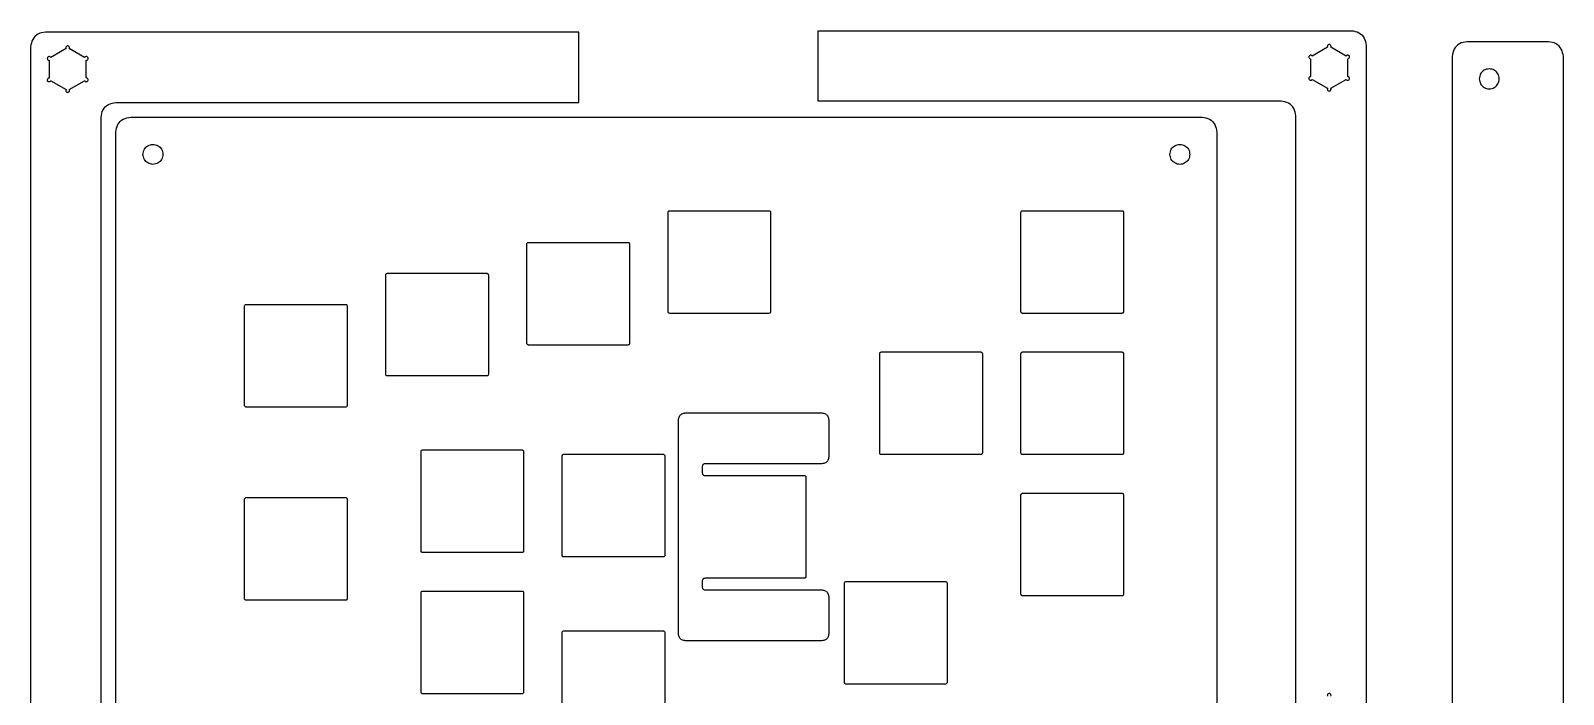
# Model space of a CAD drawing. Extents: x 0 to 594, y 2 to 599.
# Drawn here: x 387.3 to 594.1, y 509.2 to 598.7 of the extents above; entities that cross this region are included whole.
import ezdxf

# ---------------------------------------------------------------- set-up
doc = ezdxf.new("R2010")
doc.units = 0
doc.layers.add('cutting', color=7, linetype='CONTINUOUS')

msp = doc.modelspace()

# ---------------------------------------------------------------- linework, layer by layer
at = {"layer": 'cutting', "color": 5}
for points in [[(461.272912, 598.47516), (389.309972, 598.47516)], [(461.272912, 588.9789), (461.272912, 598.47516)], [(493.558253, 598.661376), (565.521193, 598.661376)], [(493.558253, 589.165856), (493.558253, 598.661376)], [(387.310402, 596.47558), (387.310402, 405.52526)], [(392.096352, 596.23938), (390.022892, 595.04225)], [(394.595842, 595.04225), (392.522322, 596.23938)], [(567.520763, 596.661786), (567.520763, 444.596115), (558.022743, 444.596115)], [(562.308843, 596.425626), (560.235323, 595.228466)], [(564.808303, 595.228466), (562.734843, 596.425596)], [(592.1179, 597.17002), (581.12019, 597.17002)], [(389.809902, 594.66932), (389.809902, 592.28307)], [(394.808832, 592.28307), (394.808832, 594.66932)], [(560.022333, 594.855536), (560.022333, 592.469306)], [(565.021263, 592.469306), (565.021263, 594.855536)], [(579.12061, 595.17043), (579.12061, 240.15693)], [(594.11749, 240.15693), (594.11749, 595.17043)], [(390.022862, 591.91016), (392.096322, 590.71303)], [(392.522322, 590.713), (394.595842, 591.91016)], [(560.235323, 592.096376), (562.308843, 590.899246)], [(562.734813, 590.899246), (564.808273, 592.096376)], [(398.807692, 588.9789), (461.272912, 588.9789)], [(556.023163, 589.165856), (493.558253, 589.165856)], [(396.808422, 405.52526), (396.808422, 586.97931)], [(400.81551, 586.9815), (545.372921, 586.9815)], [(558.022743, 444.596115), (558.022743, 587.166766)], [(398.81595, 229.96845), (398.81595, 584.9819)], [(547.372481, 584.9819), (547.372481, 480.4753)], [(473.312831, 560.7621), (473.312831, 574.1593)], [(473.537941, 574.3839), (486.935191, 574.3839)], [(487.160091, 574.1593), (487.160091, 560.7621)], [(520.927931, 560.7621), (520.927931, 574.1593)], [(521.153021, 574.3839), (534.550091, 574.3839)], [(534.775171, 574.1593), (534.775171, 560.7621)], [(454.266801, 556.4928), (454.266801, 569.8901)], [(454.491911, 570.115), (467.889141, 570.115)], [(468.114081, 569.8901), (468.114081, 556.4928)], [(435.220768, 552.3213), (435.220768, 565.7186)], [(435.220768, 552.3213), (435.220768, 565.7186)], [(435.445876, 565.9435), (448.842921, 565.9435)], [(435.445876, 565.9435), (448.842921, 565.9435)], [(449.068031, 565.7186), (449.068031, 552.3213)], [(449.068031, 565.7186), (449.068031, 552.3213)], [(416.174734, 548.1222), (416.174734, 561.5194)], [(416.174734, 548.1222), (416.174734, 561.5194)], [(416.399844, 561.7444), (429.796884, 561.7444)], [(416.399844, 561.7444), (429.796884, 561.7444)], [(430.021994, 561.5194), (430.021994, 548.1222)], [(430.021994, 561.5194), (430.021994, 548.1222)], [(486.935191, 560.5372), (473.537941, 560.5372)], [(534.550091, 560.5372), (521.153021, 560.5372)], [(467.889141, 556.2682), (454.491911, 556.2682)], [(501.881881, 541.7161), (501.881881, 555.1133)], [(502.106981, 555.3379), (515.504061, 555.3379)], [(515.729141, 555.1133), (515.729141, 541.7161)], [(520.927931, 541.7161), (520.927931, 555.1133)], [(521.153021, 555.3379), (534.550091, 555.3379)], [(534.775171, 555.1133), (534.775171, 541.7161)], [(448.842921, 552.0964), (435.445876, 552.0964)], [(448.842921, 552.0964), (435.445876, 552.0964)], [(429.796884, 547.8973), (416.399844, 547.8973)], [(429.796884, 547.8973), (416.399844, 547.8973)], [(474.720021, 517.3144), (474.720021, 546.1844)], [(475.645031, 547.1089), (494.084871, 547.1089)], [(495.006041, 546.1806), (495.006041, 541.1814)], [(439.982289, 528.5138), (439.982289, 541.911)], [(440.207371, 542.1359), (453.604471, 542.1359)], [(453.829551, 541.911), (453.829551, 528.5138)], [(459.028321, 527.9238), (459.028321, 541.321)], [(459.253401, 541.5459), (472.650471, 541.5459)], [(472.875581, 541.321), (472.875581, 527.9238)], [(477.924491, 539.8857), (477.924491, 539.0477)], [(494.077201, 540.2608), (478.299431, 540.2608)], [(515.504061, 541.4911), (502.106981, 541.4911)], [(534.550091, 541.4911), (521.153021, 541.4911)], [(478.299431, 538.673), (491.696691, 538.673)], [(491.921611, 538.4481), (491.921611, 525.0508)], [(416.399844, 535.6998), (429.796884, 535.6998)], [(416.399844, 535.6998), (429.796884, 535.6998)], [(520.927931, 522.67), (520.927931, 536.0673)], [(521.153021, 536.2919), (534.550091, 536.2919)], [(534.775171, 536.0673), (534.775171, 522.67)], [(416.174734, 522.0776), (416.174734, 535.4749)], [(416.174734, 522.0776), (416.174734, 535.4749)], [(430.021994, 535.4749), (430.021994, 522.0776)], [(430.021994, 535.4749), (430.021994, 522.0776)], [(453.604471, 528.2889), (440.207371, 528.2889)], [(472.650471, 527.6992), (459.253401, 527.6992)], [(477.924491, 524.4508), (477.924491, 523.6131)], [(491.696691, 524.8259), (478.299431, 524.8259)], [(478.299431, 523.238), (494.085001, 523.238)], [(497.120361, 510.7663), (497.120361, 524.1635)], [(497.345461, 524.3884), (510.742531, 524.3884)], [(510.967641, 524.1635), (510.967641, 510.7663)], [(429.796884, 521.8527), (416.399844, 521.8527)], [(429.796884, 521.8527), (416.399844, 521.8527)], [(439.982289, 509.4677), (439.982289, 522.865)], [(440.207371, 523.0899), (453.604471, 523.0899)], [(453.829551, 522.865), (453.829551, 509.4677)], [(495.006041, 522.3093), (495.006041, 517.3104)], [(534.550091, 522.4451), (521.153021, 522.4451)], [(459.028321, 504.109), (459.028321, 517.5062)], [(459.253401, 517.7308), (472.650471, 517.7308)], [(472.875581, 517.5062), (472.875581, 504.109)], [(494.077091, 516.3896), (475.645031, 516.3896)], [(453.604471, 509.2428), (440.207371, 509.2428)], [(510.742531, 510.5413), (497.345461, 510.5413)]]:
    msp.add_lwpolyline(points, dxfattribs=at)
for points, knots in [([(389.309972, 598.47516), (388.959598, 598.420161), (388.269238, 598.311793), (387.473768, 597.516322), (387.365401, 596.825958), (387.310402, 596.47558)], [0, 0, 0, 0, 1.045488, 2.059977, 3.105477, 3.105477, 3.105477, 3.105477]), ([(565.521193, 598.661376), (565.871568, 598.606377), (566.561928, 598.498009), (567.357398, 597.702534), (567.465764, 597.012167), (567.520763, 596.661786)], [0, 0, 0, 0, 1.045489, 2.059979, 3.105486, 3.105486, 3.105486, 3.105486]), ([(392.522322, 596.23938), (392.529074, 596.251906), (392.542617, 596.277029), (392.555966, 596.318516), (392.563765, 596.391065), (392.53554, 596.493355), (392.440287, 596.588756), (392.309056, 596.624225), (392.179268, 596.58879), (392.079751, 596.493213), (392.066213, 596.406393), (392.059342, 596.36233)], [0, 0, 0, 0, 0.042638, 0.085513, 0.129741, 0.260428, 0.387233, 0.517918, 0.648608, 0.775429, 0.906119, 0.906119, 0.906119, 0.906119]), ([(392.059382, 596.36233), (392.060361, 596.347572), (392.06229, 596.318493), (392.076152, 596.277033), (392.089653, 596.251904), (392.096382, 596.23938)], [0, 0, 0, 0, 0.044219, 0.08713, 0.12977, 0.12977, 0.12977, 0.12977]), ([(562.734843, 596.425596), (562.741596, 596.438123), (562.755139, 596.463248), (562.768488, 596.504745), (562.776284, 596.577303), (562.748064, 596.679603), (562.65271, 596.774986), (562.521786, 596.810473), (562.390859, 596.77499), (562.295536, 596.679597), (562.267301, 596.577311), (562.275144, 596.504759), (562.288516, 596.463287), (562.30203, 596.438151), (562.308763, 596.425626)], [0, 0, 0, 0, 0.042639, 0.085522, 0.12977, 0.260454, 0.387272, 0.517963, 0.648647, 0.775451, 0.906131, 0.95035, 0.993253, 1.035861, 1.035861, 1.035861, 1.035861]), ([(581.12019, 597.17002), (580.769813, 597.115021), (580.079449, 597.006654), (579.283975, 596.211179), (579.175609, 595.520811), (579.12061, 595.17043)], [0, 0, 0, 0, 1.045495, 2.059988, 3.105494, 3.105494, 3.105494, 3.105494]), ([(594.11749, 595.17043), (594.062491, 595.520811), (593.954125, 596.21118), (593.158646, 597.006655), (592.468279, 597.115021), (592.1179, 597.17002)], [0, 0, 0, 0, 1.045507, 2.060001, 3.105503, 3.105503, 3.105503, 3.105503]), ([(390.022892, 595.04225), (390.006329, 595.065642), (389.973249, 595.112362), (389.897274, 595.158165), (389.795873, 595.177433), (389.678906, 595.145665), (389.583439, 595.05022), (389.547993, 594.919037), (389.583415, 594.789238), (389.679, 594.689722), (389.76583, 594.676189), (389.809902, 594.66932)], [0, 0, 0, 0, 0.085263, 0.170294, 0.258463, 0.38918, 0.515997, 0.646679, 0.777362, 0.904179, 1.034896, 1.034896, 1.034896, 1.034896]), ([(394.808832, 594.66932), (394.852892, 594.676191), (394.939709, 594.689731), (395.035282, 594.789239), (395.070715, 594.919037), (395.035258, 595.050219), (394.939803, 595.145656), (394.822839, 595.177434), (394.721435, 595.158164), (394.64546, 595.112356), (394.612394, 595.065637), (394.595842, 595.04225)], [0, 0, 0, 0, 0.130684, 0.2575, 0.388184, 0.518868, 0.645684, 0.776368, 0.864573, 0.949603, 1.034837, 1.034837, 1.034837, 1.034837]), ([(560.235323, 595.228466), (560.218762, 595.25186), (560.185686, 595.298584), (560.109717, 595.344407), (560.008319, 595.363682), (559.891362, 595.331901), (559.795906, 595.236461), (559.76045, 595.105273), (559.795884, 594.975471), (559.891454, 594.875952), (559.978273, 594.862409), (560.022333, 594.855536)], [0, 0, 0, 0, 0.085265, 0.170298, 0.258481, 0.389165, 0.515983, 0.646674, 0.777362, 0.904186, 1.034871, 1.034871, 1.034871, 1.034871]), ([(565.021263, 594.855536), (565.067249, 594.863806), (565.166903, 594.881726), (565.246255, 595.035067), (565.325429, 595.207336), (565.220299, 595.28541), (565.143454, 595.335094), (565.034972, 595.363447), (564.933886, 595.344433), (564.857948, 595.298576), (564.824866, 595.251857), (564.808303, 595.228466)], [0, 0, 0, 0, 0.132145, 0.286367, 0.512252, 0.557044, 0.661664, 0.79114, 0.879288, 0.964323, 1.04959, 1.04959, 1.04959, 1.04959]), ([(389.809902, 592.28307), (389.763917, 592.274802), (389.664265, 592.256886), (389.584907, 592.103554), (389.505737, 591.931289), (389.610866, 591.853217), (389.687711, 591.803532), (389.796193, 591.775179), (389.897279, 591.794193), (389.973217, 591.84005), (390.006299, 591.886769), (390.022862, 591.91016)], [0, 0, 0, 0, 0.132144, 0.286358, 0.512238, 0.55703, 0.66165, 0.791126, 0.879273, 0.964309, 1.049576, 1.049576, 1.049576, 1.049576]), ([(394.595842, 591.91016), (394.612403, 591.886766), (394.645479, 591.840042), (394.721448, 591.794219), (394.822846, 591.774945), (394.939803, 591.806725), (395.035259, 591.902165), (395.070714, 592.033351), (395.035282, 592.163151), (394.939709, 592.262659), (394.852892, 592.276199), (394.808832, 592.28307)], [0, 0, 0, 0, 0.085265, 0.170298, 0.258481, 0.389165, 0.515983, 0.646674, 0.777357, 0.904174, 1.034858, 1.034858, 1.034858, 1.034858]), ([(560.022333, 592.469306), (559.978273, 592.462435), (559.891456, 592.448895), (559.795883, 592.349387), (559.76045, 592.219589), (559.795907, 592.088408), (559.891362, 591.992967), (560.008325, 591.961201), (560.109724, 591.980439), (560.185726, 592.026227), (560.218774, 592.07297), (560.235323, 592.096376)], [0, 0, 0, 0, 0.130684, 0.2575, 0.388184, 0.518868, 0.645684, 0.776368, 0.864569, 0.949588, 1.034855, 1.034855, 1.034855, 1.034855]), ([(564.808273, 592.096376), (564.824836, 592.072984), (564.857916, 592.026264), (564.933891, 591.980461), (565.035292, 591.961193), (565.15226, 591.992961), (565.247726, 592.088406), (565.283172, 592.219589), (565.24775, 592.349388), (565.152165, 592.448904), (565.065335, 592.462437), (565.021263, 592.469306)], [0, 0, 0, 0, 0.085263, 0.170294, 0.258463, 0.38918, 0.515997, 0.646679, 0.777362, 0.904179, 1.034896, 1.034896, 1.034896, 1.034896]), ([(584.11957, 593.52078), (583.883561, 593.483267), (583.417846, 593.409244), (582.881385, 592.87278), (582.807362, 592.407068), (582.76985, 592.17106)], [0, 0, 0, 0, 0.704572, 1.390324, 2.094891, 2.094891, 2.094891, 2.094891]), ([(582.76985, 592.17106), (582.807361, 591.933605), (582.88138, 591.465042), (583.417848, 590.94968), (584.119569, 590.756301), (584.821289, 590.949682), (585.357758, 591.465041), (585.431778, 591.933605), (585.46929, 592.17106)], [0, 0, 0, 0, 0.70458, 1.390327, 2.094897, 2.799464, 3.485212, 4.189793, 4.189793, 4.189793, 4.189793]), ([(585.46929, 592.17106), (585.431777, 592.407068), (585.357753, 592.872781), (584.821291, 593.409243), (584.355578, 593.483267), (584.11957, 593.52078)], [0, 0, 0, 0, 0.704568, 1.390321, 2.094889, 2.094889, 2.094889, 2.094889]), ([(392.096322, 590.71303), (392.089569, 590.700503), (392.076026, 590.675378), (392.062677, 590.633881), (392.054881, 590.561323), (392.083101, 590.459023), (392.178455, 590.363641), (392.309379, 590.328153), (392.440306, 590.363637), (392.535629, 590.459029), (392.563864, 590.561315), (392.556021, 590.633867), (392.542649, 590.675339), (392.529135, 590.700475), (392.522402, 590.713)], [0, 0, 0, 0, 0.042639, 0.085522, 0.12977, 0.260454, 0.387272, 0.517963, 0.648647, 0.775451, 0.906131, 0.95035, 0.993253, 1.035861, 1.035861, 1.035861, 1.035861]), ([(562.308843, 590.899246), (562.302091, 590.88672), (562.288548, 590.861597), (562.275199, 590.82011), (562.2674, 590.747561), (562.295625, 590.645271), (562.390878, 590.54987), (562.522109, 590.514401), (562.651897, 590.549836), (562.751414, 590.645413), (562.764952, 590.732233), (562.771823, 590.776296)], [0, 0, 0, 0, 0.042638, 0.085513, 0.129741, 0.260428, 0.387233, 0.517918, 0.648608, 0.775429, 0.906119, 0.906119, 0.906119, 0.906119]), ([(562.771783, 590.776296), (562.770804, 590.791054), (562.768875, 590.820133), (562.755013, 590.861593), (562.741512, 590.886722), (562.734783, 590.899246)], [0, 0, 0, 0, 0.044219, 0.08713, 0.12977, 0.12977, 0.12977, 0.12977]), ([(396.808102, 586.97931), (396.863103, 587.329689), (396.971474, 588.020058), (397.766952, 588.81553), (398.457316, 588.9239), (398.807692, 588.9789)], [0, 0, 0, 0, 1.045504, 2.060003, 3.105497, 3.105497, 3.105497, 3.105497]), ([(558.022743, 587.166766), (557.967751, 587.517112), (557.859402, 588.207395), (557.063833, 589.00262), (556.373532, 589.110898), (556.023163, 589.165856)], [0, 0, 0, 0, 1.045377, 2.059699, 3.105165, 3.105165, 3.105165, 3.105165]), ([(398.81595, 584.9819), (398.870946, 585.33229), (398.979305, 586.022664), (399.774779, 586.818143), (400.465136, 586.926504), (400.81551, 586.9815)], [0, 0, 0, 0, 1.04553, 2.060013, 3.105496, 3.105496, 3.105496, 3.105496]), ([(545.372921, 586.9815), (545.723295, 586.926504), (546.413652, 586.818143), (547.209126, 586.022664), (547.317485, 585.33229), (547.372481, 584.9819)], [0, 0, 0, 0, 1.045484, 2.059966, 3.105496, 3.105496, 3.105496, 3.105496]), ([(402.46519, 581.9826), (402.502702, 582.218599), (402.576725, 582.684299), (403.113167, 583.22076), (403.578874, 583.294786), (403.81488, 583.3323)], [0, 0, 0, 0, 0.704544, 1.390286, 2.094847, 2.094847, 2.094847, 2.094847]), ([(403.81488, 583.3323), (404.050888, 583.294785), (404.5166, 583.220758), (405.053057, 582.684303), (405.127085, 582.2186), (405.1646, 581.9826)], [0, 0, 0, 0, 0.704569, 1.390322, 2.094867, 2.094867, 2.094867, 2.094867]), ([(541.023811, 581.9826), (541.061325, 582.218599), (541.135352, 582.684302), (541.671804, 583.220759), (542.137514, 583.294786), (542.373521, 583.3323)], [0, 0, 0, 0, 0.704545, 1.390294, 2.094861, 2.094861, 2.094861, 2.094861]), ([(542.373521, 583.3323), (542.60953, 583.294786), (543.075244, 583.22076), (543.6117, 582.684303), (543.685727, 582.218599), (543.723241, 581.9826)], [0, 0, 0, 0, 0.704573, 1.390324, 2.094869, 2.094869, 2.094869, 2.094869]), ([(403.81488, 580.6329), (403.578875, 580.670406), (403.113173, 580.744416), (402.576709, 581.28087), (402.502698, 581.746584), (402.46519, 581.9826)], [0, 0, 0, 0, 0.704556, 1.390282, 2.094869, 2.094869, 2.094869, 2.094869]), ([(405.1646, 581.9826), (405.12709, 581.746584), (405.053074, 581.280866), (404.516594, 580.744418), (404.050887, 580.670407), (403.81488, 580.6329)], [0, 0, 0, 0, 0.704589, 1.390326, 2.094889, 2.094889, 2.094889, 2.094889]), ([(543.723241, 581.9826), (543.685732, 581.745141), (543.611717, 581.276578), (543.075238, 580.761226), (542.373523, 580.567868), (541.671809, 580.761227), (541.135335, 581.276579), (541.06132, 581.745141), (541.023811, 581.9826)], [0, 0, 0, 0, 0.704588, 1.390323, 2.094891, 2.799451, 3.485185, 4.189773, 4.189773, 4.189773, 4.189773]), ([(473.312831, 574.1593), (473.319051, 574.198675), (473.331313, 574.276295), (473.420936, 574.365535), (473.498557, 574.377718), (473.537941, 574.3839)], [0, 0, 0, 0, 0.117495, 0.231616, 0.349161, 0.349161, 0.349161, 0.349161]), ([(486.935191, 574.3839), (486.974557, 574.37772), (487.052141, 574.365541), (487.141659, 574.276265), (487.153887, 574.198672), (487.160091, 574.1593)], [0, 0, 0, 0, 0.117483, 0.231536, 0.349018, 0.349018, 0.349018, 0.349018]), ([(520.927931, 574.1593), (520.934149, 574.198675), (520.946407, 574.276292), (521.036021, 574.365536), (521.113639, 574.377719), (521.153021, 574.3839)], [0, 0, 0, 0, 0.117494, 0.231608, 0.349147, 0.349147, 0.349147, 0.349147]), ([(534.550091, 574.3839), (534.589473, 574.377719), (534.667089, 574.365536), (534.756697, 574.276291), (534.768953, 574.198675), (534.775171, 574.1593)], [0, 0, 0, 0, 0.117537, 0.231648, 0.349141, 0.349141, 0.349141, 0.349141]), ([(454.266801, 569.8901), (454.273034, 569.929462), (454.28533, 570.007103), (454.37485, 570.096508), (454.45252, 570.108777), (454.491911, 570.115)], [0, 0, 0, 0, 0.117484, 0.231739, 0.349315, 0.349315, 0.349315, 0.349315]), ([(467.889141, 570.115), (467.928521, 570.10878), (468.006162, 570.096516), (468.095597, 570.007078), (468.107862, 569.929458), (468.114081, 569.8901)], [0, 0, 0, 0, 0.117534, 0.23173, 0.349203, 0.349203, 0.349203, 0.349203]), ([(435.220768, 565.7186), (435.226997, 565.757979), (435.23928, 565.835634), (435.328822, 565.925032), (435.406486, 565.937285), (435.445876, 565.9435)], [0, 0, 0, 0, 0.117527, 0.231765, 0.349335, 0.349335, 0.349335, 0.349335]), ([(435.220768, 565.7186), (435.226997, 565.757979), (435.23928, 565.835634), (435.328822, 565.925032), (435.406486, 565.937285), (435.445876, 565.9435)], [0, 0, 0, 0, 0.117527, 0.231765, 0.349335, 0.349335, 0.349335, 0.349335]), ([(448.842921, 565.9435), (448.882311, 565.937285), (448.959976, 565.925032), (449.049519, 565.835634), (449.061802, 565.757979), (449.068031, 565.7186)], [0, 0, 0, 0, 0.11757, 0.231809, 0.349337, 0.349337, 0.349337, 0.349337]), ([(448.842921, 565.9435), (448.882311, 565.937285), (448.959976, 565.925032), (449.049519, 565.835634), (449.061802, 565.757979), (449.068031, 565.7186)], [0, 0, 0, 0, 0.11757, 0.231809, 0.349337, 0.349337, 0.349337, 0.349337]), ([(416.174734, 561.5194), (416.180964, 561.558785), (416.193251, 561.636457), (416.282774, 561.725906), (416.360452, 561.738177), (416.399844, 561.7444)], [0, 0, 0, 0, 0.117552, 0.231825, 0.349402, 0.349402, 0.349402, 0.349402]), ([(416.174734, 561.5194), (416.180964, 561.558785), (416.193251, 561.636457), (416.282774, 561.725906), (416.360452, 561.738177), (416.399844, 561.7444)], [0, 0, 0, 0, 0.117552, 0.231825, 0.349402, 0.349402, 0.349402, 0.349402]), ([(429.796884, 561.7444), (429.836278, 561.738177), (429.913957, 561.725908), (430.00348, 561.636456), (430.015765, 561.558785), (430.021994, 561.5194)], [0, 0, 0, 0, 0.117581, 0.231853, 0.349404, 0.349404, 0.349404, 0.349404]), ([(429.796884, 561.7444), (429.836278, 561.738177), (429.913957, 561.725908), (430.00348, 561.636456), (430.015765, 561.558785), (430.021994, 561.5194)], [0, 0, 0, 0, 0.117581, 0.231853, 0.349404, 0.349404, 0.349404, 0.349404]), ([(473.537941, 560.5372), (473.498551, 560.543415), (473.420886, 560.555668), (473.331343, 560.645066), (473.31906, 560.722721), (473.312831, 560.7621)], [0, 0, 0, 0, 0.11757, 0.231809, 0.349337, 0.349337, 0.349337, 0.349337]), ([(487.160091, 560.7621), (487.153878, 560.722725), (487.141629, 560.645096), (487.052191, 560.555661), (486.974564, 560.543413), (486.935191, 560.5372)], [0, 0, 0, 0, 0.117514, 0.231685, 0.349194, 0.349194, 0.349194, 0.349194]), ([(521.153021, 560.5372), (521.113632, 560.543414), (521.035971, 560.555667), (520.946438, 560.645069), (520.934158, 560.722722), (520.927931, 560.7621)], [0, 0, 0, 0, 0.117565, 0.231797, 0.349323, 0.349323, 0.349323, 0.349323]), ([(534.775171, 560.7621), (534.768945, 560.722722), (534.756667, 560.645071), (534.667139, 560.555667), (534.589479, 560.543414), (534.550091, 560.5372)], [0, 0, 0, 0, 0.117525, 0.231754, 0.349317, 0.349317, 0.349317, 0.349317]), ([(454.491911, 556.2682), (454.452526, 556.27439), (454.374901, 556.28659), (454.285299, 556.375836), (454.273026, 556.453442), (454.266801, 556.4928)], [0, 0, 0, 0, 0.11755, 0.231687, 0.349139, 0.349139, 0.349139, 0.349139]), ([(468.114081, 556.4928), (468.10787, 556.453445), (468.095627, 556.375861), (468.006112, 556.286582), (467.928514, 556.274387), (467.889141, 556.2682)], [0, 0, 0, 0, 0.117441, 0.23152, 0.349027, 0.349027, 0.349027, 0.349027]), ([(501.881881, 555.1133), (501.888105, 555.152658), (501.900377, 555.230263), (501.989973, 555.319511), (502.067597, 555.33171), (502.106981, 555.3379)], [0, 0, 0, 0, 0.117451, 0.231585, 0.349133, 0.349133, 0.349133, 0.349133]), ([(515.504061, 555.3379), (515.543444, 555.331711), (515.621065, 555.319512), (515.710651, 555.23026), (515.722919, 555.152658), (515.729141, 555.1133)], [0, 0, 0, 0, 0.117543, 0.231669, 0.349119, 0.349119, 0.349119, 0.349119]), ([(520.927931, 555.1133), (520.934154, 555.152658), (520.946424, 555.230261), (521.036015, 555.319511), (521.113638, 555.331711), (521.153021, 555.3379)], [0, 0, 0, 0, 0.117451, 0.231581, 0.349126, 0.349126, 0.349126, 0.349126]), ([(534.550091, 555.3379), (534.589474, 555.331711), (534.667094, 555.319512), (534.756681, 555.23026), (534.768949, 555.152658), (534.775171, 555.1133)], [0, 0, 0, 0, 0.117543, 0.231669, 0.349119, 0.349119, 0.349119, 0.349119]), ([(435.445876, 552.0964), (435.406486, 552.102615), (435.328822, 552.114868), (435.23928, 552.204266), (435.226997, 552.281921), (435.220768, 552.3213)], [0, 0, 0, 0, 0.11757, 0.231808, 0.349335, 0.349335, 0.349335, 0.349335]), ([(435.445876, 552.0964), (435.406486, 552.102615), (435.328822, 552.114868), (435.23928, 552.204266), (435.226997, 552.281921), (435.220768, 552.3213)], [0, 0, 0, 0, 0.11757, 0.231808, 0.349335, 0.349335, 0.349335, 0.349335]), ([(449.068031, 552.3213), (449.061802, 552.281921), (449.049519, 552.204266), (448.959976, 552.114868), (448.882311, 552.102615), (448.842921, 552.0964)], [0, 0, 0, 0, 0.117527, 0.231766, 0.349337, 0.349337, 0.349337, 0.349337]), ([(449.068031, 552.3213), (449.061802, 552.281921), (449.049519, 552.204266), (448.959976, 552.114868), (448.882311, 552.102615), (448.842921, 552.0964)], [0, 0, 0, 0, 0.117527, 0.231766, 0.349337, 0.349337, 0.349337, 0.349337]), ([(416.399844, 547.8973), (416.360454, 547.903515), (416.282789, 547.915768), (416.193246, 548.005166), (416.180963, 548.082821), (416.174734, 548.1222)], [0, 0, 0, 0, 0.11757, 0.231809, 0.349337, 0.349337, 0.349337, 0.349337]), ([(416.399844, 547.8973), (416.360454, 547.903515), (416.282789, 547.915768), (416.193246, 548.005166), (416.180963, 548.082821), (416.174734, 548.1222)], [0, 0, 0, 0, 0.11757, 0.231809, 0.349337, 0.349337, 0.349337, 0.349337]), ([(430.021994, 548.1222), (430.015766, 548.082822), (430.003484, 548.005167), (429.913942, 547.915766), (429.836276, 547.903514), (429.796884, 547.8973)], [0, 0, 0, 0, 0.117527, 0.231764, 0.349339, 0.349339, 0.349339, 0.349339]), ([(430.021994, 548.1222), (430.015766, 548.082822), (430.003484, 548.005167), (429.913942, 547.915766), (429.836276, 547.903514), (429.796884, 547.8973)], [0, 0, 0, 0, 0.117527, 0.231764, 0.349339, 0.349339, 0.349339, 0.349339]), ([(474.720021, 546.1844), (474.745578, 546.346278), (474.795969, 546.665452), (475.163878, 547.033049), (475.4831, 547.083373), (475.645031, 547.1089)], [0, 0, 0, 0, 0.483117, 0.952559, 1.435846, 1.435846, 1.435846, 1.435846]), ([(494.084871, 547.1089), (494.246728, 547.083103), (494.566, 547.032218), (494.932059, 546.662268), (494.981144, 546.342698), (495.006041, 546.1806)], [0, 0, 0, 0, 0.483021, 0.952787, 1.436357, 1.436357, 1.436357, 1.436357]), ([(439.982289, 541.911), (439.988515, 541.950378), (440.000794, 542.02803), (440.090322, 542.117434), (440.167982, 542.129686), (440.207371, 542.1359)], [0, 0, 0, 0, 0.117525, 0.231754, 0.349318, 0.349318, 0.349318, 0.349318]), ([(453.604471, 542.1359), (453.643849, 542.129683), (453.7215, 542.117423), (453.811032, 542.028033), (453.82332, 541.950378), (453.829551, 541.911)], [0, 0, 0, 0, 0.117537, 0.231775, 0.349304, 0.349304, 0.349304, 0.349304]), ([(459.028321, 541.321), (459.03455, 541.360378), (459.046833, 541.438031), (459.136362, 541.527429), (459.214018, 541.539684), (459.253401, 541.5459)], [0, 0, 0, 0, 0.117527, 0.23176, 0.34931, 0.34931, 0.34931, 0.34931]), ([(472.650471, 541.5459), (472.689858, 541.539684), (472.76752, 541.527429), (472.857064, 541.438035), (472.869351, 541.360379), (472.875581, 541.321)], [0, 0, 0, 0, 0.117562, 0.231804, 0.349332, 0.349332, 0.349332, 0.349332]), ([(478.299431, 540.2608), (478.233764, 540.250434), (478.104306, 540.229998), (477.955248, 540.080783), (477.934841, 539.951349), (477.924491, 539.8857)], [0, 0, 0, 0, 0.195977, 0.386352, 0.582286, 0.582286, 0.582286, 0.582286]), ([(495.006041, 541.1814), (494.979644, 541.01965), (494.927609, 540.700809), (494.558516, 540.334647), (494.239182, 540.285652), (494.077201, 540.2608)], [0, 0, 0, 0, 0.483208, 0.952494, 1.435579, 1.435579, 1.435579, 1.435579]), ([(502.106981, 541.4911), (502.06759, 541.497323), (501.989914, 541.509594), (501.900396, 541.599044), (501.888111, 541.676715), (501.881881, 541.7161)], [0, 0, 0, 0, 0.117575, 0.231844, 0.349396, 0.349396, 0.349396, 0.349396]), ([(515.729141, 541.7161), (515.722914, 541.676715), (515.710632, 541.599047), (515.621124, 541.509593), (515.543452, 541.497323), (515.504061, 541.4911)], [0, 0, 0, 0, 0.11755, 0.231813, 0.349383, 0.349383, 0.349383, 0.349383]), ([(521.153021, 541.4911), (521.11363, 541.497323), (521.035956, 541.509593), (520.946443, 541.599046), (520.93416, 541.676715), (520.927931, 541.7161)], [0, 0, 0, 0, 0.117572, 0.231838, 0.349389, 0.349389, 0.349389, 0.349389]), ([(534.775171, 541.7161), (534.768943, 541.676715), (534.756662, 541.599047), (534.667154, 541.509593), (534.589481, 541.497323), (534.550091, 541.4911)], [0, 0, 0, 0, 0.11755, 0.231813, 0.349383, 0.349383, 0.349383, 0.349383]), ([(477.924491, 539.0477), (477.934835, 538.982078), (477.955229, 538.85271), (478.104366, 538.703698), (478.233771, 538.683333), (478.299431, 538.673)], [0, 0, 0, 0, 0.195833, 0.386072, 0.582022, 0.582022, 0.582022, 0.582022]), ([(491.696691, 538.673), (491.736064, 538.666779), (491.813698, 538.654512), (491.903124, 538.565076), (491.915391, 538.487458), (491.921611, 538.4481)], [0, 0, 0, 0, 0.117516, 0.23171, 0.349184, 0.349184, 0.349184, 0.349184]), ([(416.174734, 535.4749), (416.180963, 535.514279), (416.193246, 535.591934), (416.282789, 535.681332), (416.360454, 535.693585), (416.399844, 535.6998)], [0, 0, 0, 0, 0.117527, 0.231766, 0.349337, 0.349337, 0.349337, 0.349337]), ([(416.174734, 535.4749), (416.180963, 535.514279), (416.193246, 535.591934), (416.282789, 535.681332), (416.360454, 535.693585), (416.399844, 535.6998)], [0, 0, 0, 0, 0.117527, 0.231766, 0.349337, 0.349337, 0.349337, 0.349337]), ([(429.796884, 535.6998), (429.836276, 535.693586), (429.913942, 535.681334), (430.003484, 535.591933), (430.015766, 535.514278), (430.021994, 535.4749)], [0, 0, 0, 0, 0.117575, 0.231812, 0.349339, 0.349339, 0.349339, 0.349339]), ([(429.796884, 535.6998), (429.836276, 535.693586), (429.913942, 535.681334), (430.003484, 535.591933), (430.015766, 535.514278), (430.021994, 535.4749)], [0, 0, 0, 0, 0.117575, 0.231812, 0.349339, 0.349339, 0.349339, 0.349339]), ([(520.927931, 536.0673), (520.934154, 536.106658), (520.946424, 536.184261), (521.036015, 536.273511), (521.113638, 536.285711), (521.153021, 536.2919)], [0, 0, 0, 0, 0.117451, 0.231581, 0.349126, 0.349126, 0.349126, 0.349126]), ([(534.550091, 536.2919), (534.589474, 536.285711), (534.667094, 536.273512), (534.756681, 536.18426), (534.768949, 536.106658), (534.775171, 536.0673)], [0, 0, 0, 0, 0.117543, 0.231669, 0.349119, 0.349119, 0.349119, 0.349119]), ([(440.207371, 528.2889), (440.167982, 528.295114), (440.090322, 528.307366), (440.000794, 528.39677), (439.988515, 528.474422), (439.982289, 528.5138)], [0, 0, 0, 0, 0.117564, 0.231793, 0.349318, 0.349318, 0.349318, 0.349318]), ([(453.829551, 528.5138), (453.82332, 528.474422), (453.811032, 528.396767), (453.7215, 528.307377), (453.643849, 528.295117), (453.604471, 528.2889)], [0, 0, 0, 0, 0.117529, 0.231767, 0.349304, 0.349304, 0.349304, 0.349304]), ([(459.253401, 527.6992), (459.214024, 527.705383), (459.136413, 527.717569), (459.046802, 527.806807), (459.034541, 527.884425), (459.028321, 527.9238)], [0, 0, 0, 0, 0.117524, 0.23164, 0.349134, 0.349134, 0.349134, 0.349134]), ([(472.875581, 527.9238), (472.869359, 527.884424), (472.857095, 527.806803), (472.767469, 527.717569), (472.689851, 527.705383), (472.650471, 527.6992)], [0, 0, 0, 0, 0.117496, 0.231621, 0.349156, 0.349156, 0.349156, 0.349156]), ([(478.299431, 524.8259), (478.233763, 524.815526), (478.104301, 524.795073), (477.955264, 524.645852), (477.934846, 524.516432), (477.924491, 524.4508)], [0, 0, 0, 0, 0.195983, 0.386374, 0.582264, 0.582264, 0.582264, 0.582264]), ([(477.924491, 523.6131), (477.934841, 523.547452), (477.955248, 523.418017), (478.104306, 523.268802), (478.233764, 523.248366), (478.299431, 523.238)], [0, 0, 0, 0, 0.195934, 0.386308, 0.582286, 0.582286, 0.582286, 0.582286]), ([(491.921611, 525.0508), (491.915396, 525.011425), (491.903141, 524.933793), (491.813693, 524.844364), (491.736064, 524.832113), (491.696691, 524.8259)], [0, 0, 0, 0, 0.117516, 0.231695, 0.349205, 0.349205, 0.349205, 0.349205]), ([(494.085001, 523.238), (494.246855, 523.212195), (494.566148, 523.161288), (494.932163, 522.791146), (494.981176, 522.471475), (495.006041, 522.3093)], [0, 0, 0, 0, 0.483007, 0.952834, 1.436616, 1.436616, 1.436616, 1.436616]), ([(497.120361, 524.1635), (497.126591, 524.202879), (497.138878, 524.280534), (497.228418, 524.369928), (497.306076, 524.382184), (497.345461, 524.3884)], [0, 0, 0, 0, 0.117528, 0.231768, 0.349324, 0.349324, 0.349324, 0.349324]), ([(510.742531, 524.3884), (510.781918, 524.382184), (510.85958, 524.369929), (510.949124, 524.280535), (510.961411, 524.202879), (510.967641, 524.1635)], [0, 0, 0, 0, 0.117562, 0.231804, 0.349332, 0.349332, 0.349332, 0.349332]), ([(416.399844, 521.8527), (416.360454, 521.858915), (416.282789, 521.871168), (416.193246, 521.960566), (416.180963, 522.038221), (416.174734, 522.0776)], [0, 0, 0, 0, 0.11757, 0.231809, 0.349337, 0.349337, 0.349337, 0.349337]), ([(416.399844, 521.8527), (416.360454, 521.858915), (416.282789, 521.871168), (416.193246, 521.960566), (416.180963, 522.038221), (416.174734, 522.0776)], [0, 0, 0, 0, 0.11757, 0.231809, 0.349337, 0.349337, 0.349337, 0.349337]), ([(430.021994, 522.0776), (430.015766, 522.038222), (430.003484, 521.960567), (429.913942, 521.871166), (429.836276, 521.858914), (429.796884, 521.8527)], [0, 0, 0, 0, 0.117527, 0.231764, 0.349339, 0.349339, 0.349339, 0.349339]), ([(430.021994, 522.0776), (430.015766, 522.038222), (430.003484, 521.960567), (429.913942, 521.871166), (429.836276, 521.858914), (429.796884, 521.8527)], [0, 0, 0, 0, 0.117527, 0.231764, 0.349339, 0.349339, 0.349339, 0.349339]), ([(439.982289, 522.865), (439.988515, 522.904378), (440.000794, 522.98203), (440.090322, 523.071434), (440.167982, 523.083686), (440.207371, 523.0899)], [0, 0, 0, 0, 0.117525, 0.231754, 0.349318, 0.349318, 0.349318, 0.349318]), ([(453.604471, 523.0899), (453.643849, 523.083683), (453.7215, 523.071423), (453.811032, 522.982033), (453.82332, 522.904378), (453.829551, 522.865)], [0, 0, 0, 0, 0.117537, 0.231775, 0.349304, 0.349304, 0.349304, 0.349304]), ([(521.153021, 522.4451), (521.113632, 522.451314), (521.035971, 522.463567), (520.946438, 522.552969), (520.934158, 522.630622), (520.927931, 522.67)], [0, 0, 0, 0, 0.117565, 0.231797, 0.349323, 0.349323, 0.349323, 0.349323]), ([(534.775171, 522.67), (534.768945, 522.630622), (534.756667, 522.552971), (534.667139, 522.463567), (534.589479, 522.451314), (534.550091, 522.4451)], [0, 0, 0, 0, 0.117525, 0.231754, 0.349317, 0.349317, 0.349317, 0.349317]), ([(459.028321, 517.5062), (459.034546, 517.545558), (459.046819, 517.623162), (459.136407, 517.712407), (459.214023, 517.724609), (459.253401, 517.7308)], [0, 0, 0, 0, 0.117452, 0.231583, 0.349113, 0.349113, 0.349113, 0.349113]), ([(472.650471, 517.7308), (472.689852, 517.724609), (472.767475, 517.712407), (472.857078, 517.623166), (472.869355, 517.545559), (472.875581, 517.5062)], [0, 0, 0, 0, 0.117541, 0.231681, 0.349135, 0.349135, 0.349135, 0.349135]), ([(475.645031, 516.3896), (475.483097, 516.415128), (475.163851, 516.465456), (474.795933, 516.833186), (474.745569, 517.152451), (474.720021, 517.3144)], [0, 0, 0, 0, 0.48329, 0.952788, 1.436108, 1.436108, 1.436108, 1.436108]), ([(495.006041, 517.3104), (494.979645, 517.148578), (494.927621, 516.829639), (494.558458, 516.463377), (494.239082, 516.414428), (494.077091, 516.3896)], [0, 0, 0, 0, 0.483415, 0.952775, 1.435873, 1.435873, 1.435873, 1.435873]), ([(440.207371, 509.2428), (440.167982, 509.249014), (440.090322, 509.261266), (440.000794, 509.35067), (439.988515, 509.428322), (439.982289, 509.4677)], [0, 0, 0, 0, 0.117564, 0.231793, 0.349318, 0.349318, 0.349318, 0.349318]), ([(453.829551, 509.4677), (453.82332, 509.428322), (453.811032, 509.350667), (453.7215, 509.261277), (453.643849, 509.249017), (453.604471, 509.2428)], [0, 0, 0, 0, 0.117529, 0.231767, 0.349304, 0.349304, 0.349304, 0.349304]), ([(497.345461, 510.5413), (497.306074, 510.547524), (497.228403, 510.559799), (497.138883, 510.649243), (497.126593, 510.726915), (497.120361, 510.7663)], [0, 0, 0, 0, 0.117562, 0.231836, 0.349389, 0.349389, 0.349389, 0.349389]), ([(510.967641, 510.7663), (510.961409, 510.726915), (510.94912, 510.649242), (510.859595, 510.559797), (510.78192, 510.547524), (510.742531, 510.5413)], [0, 0, 0, 0, 0.117553, 0.231829, 0.349398, 0.349398, 0.349398, 0.349398]), ([(562.734843, 508.908836), (562.741597, 508.921347), (562.755154, 508.946459), (562.768485, 508.987964), (562.776286, 509.060533), (562.748066, 509.162838), (562.652707, 509.258211), (562.521786, 509.29369), (562.390863, 509.258216), (562.295531, 509.162831), (562.267307, 509.060536), (562.275136, 508.987974), (562.288518, 508.9465), (562.30203, 508.921376), (562.308763, 508.908856)], [0, 0, 0, 0, 0.042599, 0.085503, 0.129773, 0.260452, 0.387264, 0.517953, 0.648636, 0.775433, 0.906108, 0.950371, 0.993256, 1.03585, 1.03585, 1.03585, 1.03585])]:
    msp.add_open_spline(points, degree=3, knots=knots, dxfattribs=at)

doc.saveas('drawing.dxf')
